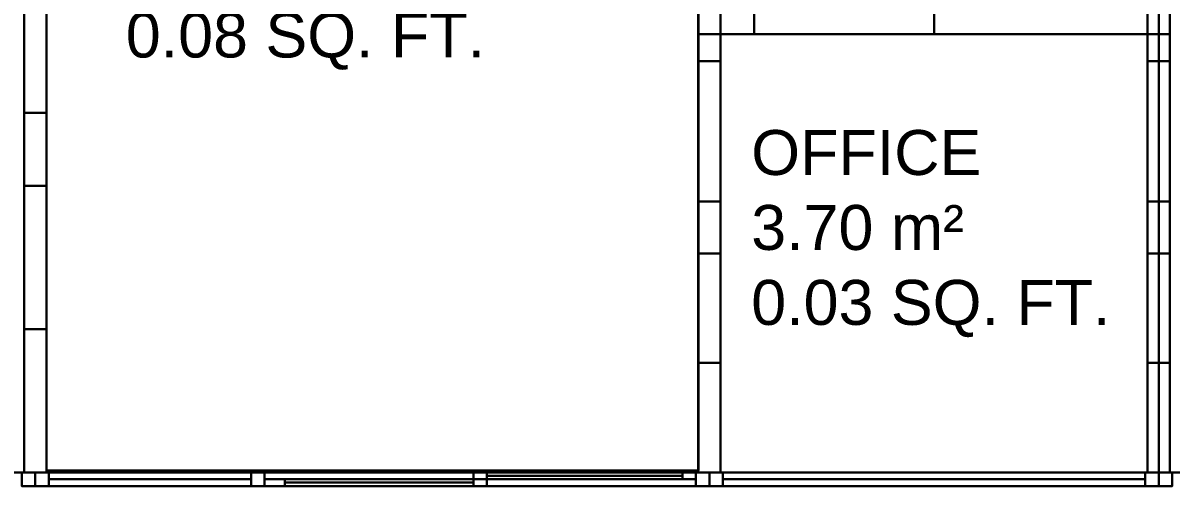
# Model space of a CAD drawing. Header units: metres. Extents: x 0 to 34.6, y -10.7 to 20.6.
# Drawn here: x 19.94 to 25.06, y 2.44 to 4.5 of the extents above; entities that cross this region are included whole.
import ezdxf

# ---------------------------------------------------------------- set-up
doc = ezdxf.new("R2010")
doc.units = ezdxf.units.M
doc.header["$MEASUREMENT"] = 0
doc.layers.get('0').update_dxf_attribs({"linetype": 'CONTINUOUS'})
doc.layers.add('PYDXF', color=90, linetype='CONTINUOUS')
doc.styles.get("Standard").update_dxf_attribs({"font": 'ARIAL.TTF'})

msp = doc.modelspace()

# ---------------------------------------------------------------- linework, layer by layer
for points in [[(19.95, 5.05, 0.1), (19.95, 3.775, 0.1), (19.95, 3.775, 0.1), (19.95, 5.05, 0.1)], [(19.95, 5.05, 0.1), (19.95, 3.775, 0.1), (19.95, 3.775, 0.1), (19.95, 5.05, 0.1)], [(19.95, 5.05, 0.1), (19.95, 3.775, 0.1), (20.05, 3.775, 0.1), (20.05, 5.05, 0.1)], [(20.05, 3.775, 0.1), (20.05, 5.05, 0.1), (20.05, 5.05, 0.1), (20.05, 3.775, 0.1)], [(20.05, 3.775, 0.1), (20.05, 5.05, 0.1), (20.05, 5.05, 0.1), (20.05, 3.775, 0.1)], [(19.95, 4.1, 0.1), (19.95, 4.9, 0.1), (20.05, 4.9, 0.1), (20.05, 4.1, 0.1)], [(22.95, 4.45, 0.1), (22.95, 4.55, 0.1), (23.05, 4.55, 0.1), (23.05, 4.45, 0.1)], [(22.95, 4.55, 0.1), (22.95, 4.45, 0.1), (22.95, 4.45, 0.1), (22.95, 4.55, 0.1)], [(22.95, 4.55, 0.1), (22.95, 4.45, 0.1), (22.95, 4.45, 0.1), (22.95, 4.55, 0.1)], [(22.95, 4.45, 0.1), (23.05, 4.45, 0.1), (23.05, 4.55, 0.1), (22.95, 4.55, 0.1)], [(22.95, 4.55, 0.1), (22.95, 4.45, 0.1), (22.95, 4.45, 0.1), (22.95, 4.55, 0.1)], [(22.95, 4.55, 0.1), (22.95, 4.45, 0.1), (22.95, 4.45, 0.1), (22.95, 4.55, 0.1)], [(23.05, 4.45, 0.1), (23.05, 4.55, 0.1), (23.2, 4.55, 0.1), (23.2, 4.45, 0.1)], [(23.05, 4.55, 0.1), (23.05, 4.45, 0.1), (23.2, 4.45, 0.1), (23.2, 4.55, 0.1)], [(23.2, 4.45, 0.1), (23.2, 4.55, 0.1), (24, 4.55, 0.1), (24, 4.45, 0.1)], [(23.2, 4.45, 0.1), (24, 4.45, 0.1), (24, 4.55, 0.1), (23.2, 4.55, 0.1)], [(24, 4.45, 0.1), (24, 4.55, 0.1), (24.95, 4.55, 0.1), (24.95, 4.45, 0.1)], [(24, 4.45, 0.1), (24.95, 4.45, 0.1), (24.95, 4.55, 0.1), (24, 4.55, 0.1)], [(25, 4.55, 0.1), (24.95, 4.55, 0.1), (24.95, 4.45, 0.1), (25, 4.45, 0.1)], [(24.95, 4.45, 0.1), (24.95, 4.55, 0.1), (25, 4.55, 0.1), (25, 4.45, 0.1)], [(25, 4.45, 0.1), (25, 4.55, 0.1), (25.05, 4.55, 0.1), (25.05, 4.45, 0.1)], [(25.05, 4.55, 0.1), (25, 4.55, 0.1), (25, 4.45, 0.1), (25.05, 4.45, 0.1)], [(25.05, 4.45, 0.1), (25.05, 4.55, 0.1), (25.05, 4.55, 0.1), (25.05, 4.45, 0.1)], [(25.05, 4.45, 0.1), (25.05, 4.55, 0.1), (25.05, 4.55, 0.1), (25.05, 4.45, 0.1)], [(25.05, 4.45, 0.1), (25.05, 4.55, 0.1), (25.05, 4.55, 0.1), (25.05, 4.45, 0.1)], [(25.05, 4.45, 0.1), (25.05, 4.55, 0.1), (25.05, 4.55, 0.1), (25.05, 4.45, 0.1)], [(22.95, 4.33, 0.1), (22.95, 4.45, 0.1), (23.05, 4.45, 0.1), (23.05, 4.33, 0.1)], [(22.95, 4.45, 0.1), (22.95, 3.475, 0.1), (22.95, 3.475, 0.1), (22.95, 4.45, 0.1)], [(22.95, 4.45, 0.1), (22.95, 3.475, 0.1), (22.95, 3.475, 0.1), (22.95, 4.45, 0.1)], [(22.95, 4.45, 0.1), (22.95, 3.475, 0.1), (23.05, 3.475, 0.1), (23.05, 4.45, 0.1)], [(22.95, 4.45, 0.1), (22.95, 3.475, 0.1), (22.95, 3.475, 0.1), (22.95, 4.45, 0.1)], [(22.95, 4.45, 0.1), (22.95, 3.475, 0.1), (22.95, 3.475, 0.1), (22.95, 4.45, 0.1)], [(23.05, 3.475, 0.1), (23.05, 4.45, 0.1), (23.05, 4.45, 0.1), (23.05, 3.475, 0.1)], [(23.05, 3.475, 0.1), (23.05, 4.45, 0.1), (23.05, 4.45, 0.1), (23.05, 3.475, 0.1)], [(23.05, 4.45, 0.1), (23.2, 4.45, 0.1), (23.2, 4.45, 0.1), (23.05, 4.45, 0.1)], [(23.05, 4.45, 0.1), (23.2, 4.45, 0.1), (23.2, 4.45, 0.1), (23.05, 4.45, 0.1)], [(23.05, 4.45, 0.1), (23.2, 4.45, 0.1), (23.2, 4.45, 0.1), (23.05, 4.45, 0.1)], [(23.05, 3.475, 0.1), (23.05, 4.45, 0.1), (23.05, 4.45, 0.1), (23.05, 3.475, 0.1)], [(23.05, 4.45, 0.1), (23.2, 4.45, 0.1), (23.2, 4.45, 0.1), (23.05, 4.45, 0.1)], [(23.05, 3.475, 0.1), (23.05, 4.45, 0.1), (23.05, 4.45, 0.1), (23.05, 3.475, 0.1)], [(23.2, 4.45, 0.1), (24, 4.45, 0.1), (24, 4.45, 0.1), (23.2, 4.45, 0.1)], [(23.2, 4.45, 0.1), (24, 4.45, 0.1), (24, 4.45, 0.1), (23.2, 4.45, 0.1)], [(23.2, 4.45, 0.1), (24, 4.45, 0.1), (24, 4.45, 0.1), (23.2, 4.45, 0.1)], [(23.2, 4.45, 0.1), (24, 4.45, 0.1), (24, 4.45, 0.1), (23.2, 4.45, 0.1)], [(24, 4.45, 0.1), (24.95, 4.45, 0.1), (24.95, 4.45, 0.1), (24, 4.45, 0.1)], [(24, 4.45, 0.1), (24.95, 4.45, 0.1), (24.95, 4.45, 0.1), (24, 4.45, 0.1)], [(24, 4.45, 0.1), (24.95, 4.45, 0.1), (24.95, 4.45, 0.1), (24, 4.45, 0.1)], [(24, 4.45, 0.1), (24.95, 4.45, 0.1), (24.95, 4.45, 0.1), (24, 4.45, 0.1)], [(24.95, 4.45, 0.1), (24.95, 3.475, 0.1), (24.95, 3.475, 0.1), (24.95, 4.45, 0.1)], [(24.95, 4.45, 0.1), (24.95, 3.475, 0.1), (24.95, 3.475, 0.1), (24.95, 4.45, 0.1)], [(24.95, 4.45, 0.1), (24.95, 3.475, 0.1), (24.95, 3.475, 0.1), (24.95, 4.45, 0.1)], [(24.95, 4.45, 0.1), (24.95, 3.475, 0.1), (24.95, 3.475, 0.1), (24.95, 4.45, 0.1)], [(24.95, 4.45, 0.1), (24.95, 3.475, 0.1), (25, 3.475, 0.1), (25, 4.45, 0.1)], [(24.95, 4.33, 0.1), (24.95, 4.45, 0.1), (25, 4.45, 0.1), (25, 4.33, 0.1)], [(25, 4.33, 0.1), (25, 4.45, 0.1), (25.05, 4.45, 0.1), (25.05, 4.33, 0.1)], [(25, 4.45, 0.1), (25, 3.475, 0.1), (25.05, 3.475, 0.1), (25.05, 4.45, 0.1)], [(25.05, 4.33, 0.1), (25.05, 4.45, 0.1), (25.05, 4.45, 0.1)], [(25.05, 4.33, 0.1), (25.05, 4.45, 0.1), (25.05, 4.45, 0.1), (25.05, 4.33, 0.1)], [(25.05, 3.7055, 0.1), (25.05, 4.33, 0.1), (25.05, 4.45, 0.1), (25.05, 3.475, 0.1)], [(25.05, 4.33, 0.1), (25.05, 4.45, 0.1), (25.05, 4.45, 0.1), (25.05, 4.33, 0.1)], [(25.05, 4.33, 0.1), (25.05, 4.45, 0.1), (25.05, 4.45, 0.1), (25.05, 4.33, 0.1)], [(22.95, 3.7055, 0.1), (22.95, 4.33, 0.1), (23.05, 4.33, 0.1), (23.05, 3.7055, 0.1)], [(24.95, 3.7055, 0.1), (24.95, 4.33, 0.1), (25, 4.33, 0.1), (25, 3.7055, 0.1)], [(25, 3.7055, 0.1), (25, 4.33, 0.1), (25.05, 4.33, 0.1), (25.05, 3.7055, 0.1)], [(25.05, 3.7055, 0.1), (25.05, 4.33, 0.1), (25.05, 4.33, 0.1), (25.05, 3.7055, 0.1)], [(25.05, 3.7055, 0.1), (25.05, 4.33, 0.1), (25.05, 4.33, 0.1), (25.05, 3.7055, 0.1)], [(25.05, 3.7055, 0.1), (25.05, 4.33, 0.1), (25.05, 4.33, 0.1), (25.05, 3.7055, 0.1)], [(19.95, 3.775, 0.1), (19.95, 4.1, 0.1), (20.05, 4.1, 0.1), (20.05, 3.775, 0.1)], [(19.95, 3.1377, 0.1), (19.95, 3.775, 0.1), (20.05, 3.775, 0.1), (20.05, 3.1377, 0.1)], [(20.05, 3.1377, 0.1), (20.05, 3.775, 0.1), (19.95, 3.775, 0.1), (19.95, 3.1377, 0.1)], [(19.95, 3.775, 0.1), (19.95, 3.1377, 0.1), (19.95, 3.1377, 0.1), (19.95, 3.775, 0.1)], [(19.95, 3.775, 0.1), (19.95, 3.1377, 0.1), (19.95, 3.1377, 0.1), (19.95, 3.775, 0.1)], [(20.05, 3.1377, 0.1), (20.05, 3.775, 0.1), (20.05, 3.775, 0.1), (20.05, 3.1377, 0.1)], [(20.05, 3.1377, 0.1), (20.05, 3.775, 0.1), (20.05, 3.775, 0.1), (20.05, 3.1377, 0.1)], [(22.95, 3.475, 0.1), (22.95, 3.7055, 0.1), (23.05, 3.7055, 0.1), (23.05, 3.475, 0.1)], [(24.95, 3.475, 0.1), (24.95, 3.7055, 0.1), (25, 3.7055, 0.1), (25, 3.475, 0.1)], [(25, 3.475, 0.1), (25, 3.7055, 0.1), (25.05, 3.7055, 0.1), (25.05, 3.475, 0.1)], [(25.05, 3.475, 0.1), (25.05, 3.7055, 0.1), (25.05, 3.475, 0.1)], [(25.05, 3.475, 0.1), (25.05, 3.7055, 0.1), (25.05, 3.7055, 0.1), (25.05, 3.475, 0.1)], [(25.05, 3.475, 0.1), (25.05, 3.7055, 0.1), (25.05, 3.7055, 0.1), (25.05, 3.475, 0.1)], [(25.05, 3.475, 0.1), (25.05, 3.7055, 0.1), (25.05, 3.7055, 0.1), (25.05, 3.475, 0.1)], [(22.95, 2.9877, 0.1), (22.95, 3.475, 0.1), (23.05, 3.475, 0.1), (23.05, 2.9877, 0.1)], [(23.05, 2.9877, 0.1), (23.05, 3.475, 0.1), (22.95, 3.475, 0.1), (22.95, 2.9877, 0.1)], [(22.95, 3.475, 0.1), (22.95, 2.9877, 0.1), (22.95, 2.9877, 0.1), (22.95, 3.475, 0.1)], [(22.95, 3.475, 0.1), (22.95, 2.9877, 0.1), (22.95, 2.9877, 0.1), (22.95, 3.475, 0.1)], [(22.95, 3.475, 0.1), (22.95, 2.9877, 0.1), (22.95, 2.9877, 0.1), (22.95, 3.475, 0.1)], [(22.95, 3.475, 0.1), (22.95, 2.9877, 0.1), (22.95, 2.9877, 0.1), (22.95, 3.475, 0.1)], [(23.05, 2.9877, 0.1), (23.05, 3.475, 0.1), (23.05, 3.475, 0.1), (23.05, 2.9877, 0.1)], [(23.05, 2.9877, 0.1), (23.05, 3.475, 0.1), (23.05, 3.475, 0.1), (23.05, 2.9877, 0.1)], [(23.05, 2.9877, 0.1), (23.05, 3.475, 0.1), (23.05, 3.475, 0.1), (23.05, 2.9877, 0.1)], [(23.05, 2.9877, 0.1), (23.05, 3.475, 0.1), (23.05, 3.475, 0.1), (23.05, 2.9877, 0.1)], [(24.95, 3.475, 0.1), (25, 3.475, 0.1), (25, 3.475, 0.1), (24.95, 3.475, 0.1)], [(24.95, 3.475, 0.1), (25, 3.475, 0.1), (25, 3.475, 0.1), (24.95, 3.475, 0.1)], [(24.95, 3.475, 0.1), (25, 3.475, 0.1), (25, 3.475, 0.1), (24.95, 3.475, 0.1)], [(24.95, 2.9877, 0.1), (24.95, 3.475, 0.1), (25, 3.475, 0.1), (25, 2.9877, 0.1)], [(24.95, 2.9877, 0.1), (25, 2.9877, 0.1), (25, 3.475, 0.1), (24.95, 3.475, 0.1)], [(24.95, 3.475, 0.1), (25, 3.475, 0.1), (25, 3.475, 0.1), (24.95, 3.475, 0.1)], [(25, 3.475, 0.1), (25.05, 3.475, 0.1), (25.05, 3.475, 0.1), (25, 3.475, 0.1)], [(25, 2.9877, 0.1), (25.05, 2.9877, 0.1), (25.05, 3.475, 0.1), (25, 3.475, 0.1)], [(25, 2.9877, 0.1), (25, 3.475, 0.1), (25.05, 3.475, 0.1), (25.05, 2.9877, 0.1)], [(25, 3.475, 0.1), (25.05, 3.475, 0.1), (25.05, 3.475, 0.1), (25, 3.475, 0.1)], [(25, 3.475, 0.1), (25.05, 3.475, 0.1), (25.05, 3.475, 0.1), (25, 3.475, 0.1)], [(25, 3.475, 0.1), (25.05, 3.475, 0.1), (25.05, 3.475, 0.1), (25, 3.475, 0.1)], [(19.95, 3.1377, 0.1), (19.95, 2.5, 0.1), (19.95, 2.5, 0.1), (19.95, 3.1377, 0.1)], [(19.95, 3.1377, 0.1), (19.95, 2.5, 0.1), (19.95, 2.5, 0.1), (19.95, 3.1377, 0.1)], [(20.05, 2.5, 0.1), (20.05, 3.1377, 0.1), (19.95, 3.1377, 0.1), (19.95, 2.5, 0.1)], [(19.95, 2.5, 0.1), (19.95, 3.1377, 0.1), (20.05, 3.1377, 0.1), (20.05, 2.5, 0.1)], [(20.05, 2.5, 0.1), (20.05, 3.1377, 0.1), (20.05, 3.1377, 0.1), (20.05, 2.5, 0.1)], [(20.05, 2.5, 0.1), (20.05, 3.1377, 0.1), (20.05, 3.1377, 0.1), (20.05, 2.5, 0.1)], [(22.95, 2.9877, 0.1), (22.95, 2.5, 0.1), (22.95, 2.5, 0.1), (22.95, 2.9877, 0.1)], [(22.95, 2.9877, 0.1), (22.95, 2.5, 0.1), (22.95, 2.5, 0.1), (22.95, 2.9877, 0.1)], [(23.05, 2.5, 0.1), (23.05, 2.9877, 0.1), (22.95, 2.9877, 0.1), (22.95, 2.5, 0.1)], [(22.95, 2.5, 0.1), (22.95, 2.9877, 0.1), (23.05, 2.9877, 0.1), (23.05, 2.5, 0.1)], [(22.95, 2.9877, 0.1), (22.95, 2.5, 0.1), (22.95, 2.5, 0.1), (22.95, 2.9877, 0.1)], [(22.95, 2.9877, 0.1), (22.95, 2.5, 0.1), (22.95, 2.5, 0.1), (22.95, 2.9877, 0.1)], [(23.05, 2.5, 0.1), (23.05, 2.9877, 0.1), (23.05, 2.9877, 0.1), (23.05, 2.5, 0.1)], [(23.05, 2.5, 0.1), (23.05, 2.9877, 0.1), (23.05, 2.9877, 0.1), (23.05, 2.5, 0.1)], [(23.05, 2.5, 0.1), (23.05, 2.9877, 0.1), (23.05, 2.9877, 0.1), (23.05, 2.5, 0.1)], [(23.05, 2.5, 0.1), (23.05, 2.9877, 0.1), (23.05, 2.9877, 0.1), (23.05, 2.5, 0.1)], [(24.95, 2.5, 0.1), (25, 2.5, 0.1), (25, 2.9877, 0.1), (24.95, 2.9877, 0.1)], [(24.95, 2.5, 0.1), (24.95, 2.9877, 0.1), (25, 2.9877, 0.1), (25, 2.5, 0.1)], [(25, 2.5, 0.1), (25, 2.9877, 0.1), (25.05, 2.9877, 0.1), (25.05, 2.5, 0.1)], [(25, 2.5, 0.1), (25.05, 2.5, 0.1), (25.05, 2.9877, 0.1), (25, 2.9877, 0.1)], [(18, 2.5, 0.1), (19.95, 2.5, 0.1), (19.95, 2.5, 0.1), (18, 2.5, 0.1)], [(20, 2.5, 0.1), (20, 2.44, 0.1), (19.94, 2.44, 0.1), (19.94, 2.5, 0.1)], [(20, 2.5, 0.1), (19.94, 2.5, 0.1), (19.94, 2.5, 0.1), (20, 2.5, 0.1)], [(20, 2.5, 0.1), (19.94, 2.5, 0.1), (19.94, 2.44, 0.1), (20, 2.44, 0.1)], [(20, 2.5, 0.1), (20, 2.5, 0.1), (19.94, 2.5, 0.1)], [(20, 2.5, 0.1), (20, 2.5, 0.1), (19.94, 2.5, 0.1)], [(19.95, 2.5, 0.1), (20.05, 2.5, 0.1), (20.05, 2.5, 0.1), (19.95, 2.5, 0.1)], [(19.95, 2.5, 0.1), (20.05, 2.5, 0.1), (20.05, 2.5, 0.1), (19.95, 2.5, 0.1)], [(19.95, 2.5, 0.1), (20.05, 2.5, 0.1), (20.05, 2.5, 0.1), (19.95, 2.5, 0.1)], [(20.06, 2.5, 0.1), (20.06, 2.44, 0.1), (20, 2.44, 0.1), (20, 2.5, 0.1)], [(20.06, 2.5, 0.1), (20, 2.5, 0.1), (20, 2.5, 0.1), (20.06, 2.5, 0.1)], [(20.06, 2.5, 0.1), (20, 2.5, 0.1), (20, 2.5, 0.1), (20.06, 2.5, 0.1)], [(20, 2.5, 0.1), (20, 2.44, 0.1), (20, 2.44, 0.1), (20, 2.5, 0.1)], [(20.06, 2.5, 0.1), (20, 2.5, 0.1), (20, 2.44, 0.1), (20.06, 2.44, 0.1)], [(20.06, 2.5, 0.1), (20.06, 2.5, 0.1), (20, 2.5, 0.1)], [(20, 2.5, 0.1), (20, 2.5, 0.1), (20, 2.44, 0.1)], [(20, 2.5, 0.1), (20, 2.44, 0.1), (20, 2.44, 0.1), (20, 2.5, 0.1)], [(20, 2.44, 0.1), (20, 2.5, 0.1), (20, 2.5, 0.1), (20, 2.44, 0.1)], [(20, 2.44, 0.1), (20, 2.44, 0.1), (20, 2.5, 0.1)], [(20, 2.44, 0.1), (20, 2.44, 0.1), (20, 2.5, 0.1)], [(20.05, 2.5, 0.1), (20.2, 2.5, 0.1), (20.2, 2.5, 0.1), (20.05, 2.5, 0.1)], [(20.96, 2.5, 0.1), (20.96, 2.44, 0.1), (20.06, 2.44, 0.1), (20.06, 2.5, 0.1)], [(20.96, 2.5, 0.1), (20.06, 2.5, 0.1), (20.06, 2.44, 0.1), (20.96, 2.44, 0.1)], [(20.96, 2.5, 0.1), (20.06, 2.5, 0.1), (20.06, 2.5, 0.1), (20.96, 2.5, 0.1)], [(20.96, 2.5, 0.1), (20.06, 2.5, 0.1), (20.06, 2.44, 0.1), (20.96, 2.44, 0.1)], [(20.06, 2.44, 0.1), (20.06, 2.5, 0.1), (20.96, 2.5, 0.1), (20.96, 2.44, 0.1)], [(20.96, 2.5, 0.1), (20.96, 2.5, 0.1), (20.06, 2.5, 0.1)], [(20.06, 2.44, 0.1), (20.06, 2.5, 0.1), (20.06, 2.5, 0.1), (20.06, 2.44, 0.1)], [(20.96, 2.47, 0.1), (20.96, 2.47, 0.1), (20.06, 2.47, 0.1)], [(20.2, 2.5, 0.1), (21, 2.5, 0.1), (21, 2.5, 0.1), (20.2, 2.5, 0.1)], [(21.02, 2.5, 0.1), (21.02, 2.44, 0.1), (20.96, 2.44, 0.1), (20.96, 2.5, 0.1)], [(21.02, 2.5, 0.1), (20.96, 2.5, 0.1), (20.96, 2.44, 0.1), (21.02, 2.44, 0.1)], [(21.02, 2.5, 0.1), (20.96, 2.5, 0.1), (20.96, 2.5, 0.1), (21.02, 2.5, 0.1)], [(21.02, 2.5, 0.1), (20.96, 2.5, 0.1), (20.96, 2.44, 0.1), (21.02, 2.44, 0.1)], [(20.96, 2.5, 0.1), (21.02, 2.5, 0.1), (21.02, 2.5, 0.1), (20.96, 2.5, 0.1)], [(21.02, 2.5, 0.1), (21.02, 2.5, 0.1), (20.96, 2.5, 0.1)], [(20.96, 2.44, 0.1), (20.96, 2.5, 0.1), (20.96, 2.5, 0.1), (20.96, 2.44, 0.1)], [(21, 2.5, 0.1), (22.95, 2.5, 0.1), (22.95, 2.5, 0.1), (21, 2.5, 0.1)], [(21.02, 2.44, 0.1), (21.02, 2.5, 0.1), (21.02, 2.5, 0.1), (21.02, 2.44, 0.1)], [(22.94, 2.44, 0.1), (22.94, 2.5, 0.1), (21.02, 2.5, 0.1), (21.02, 2.44, 0.1)], [(21.02, 2.44, 0.1), (21.02, 2.44, 0.1), (21.02, 2.5, 0.1)], [(22.94, 2.44, 0.1), (21.02, 2.44, 0.1), (21.02, 2.5, 0.1), (22.94, 2.5, 0.1)], [(22.94, 2.5, 0.1), (22.94, 2.5, 0.1), (21.02, 2.5, 0.1)], [(21.02, 2.47, 0.1), (21.11, 2.47, 0.1), (21.11, 2.47, 0.1), (21.02, 2.47, 0.1)], [(21.02, 2.47, 0.1), (21.11, 2.47, 0.1), (21.11, 2.47, 0.1), (21.02, 2.47, 0.1)], [(21.02, 2.47, 0.1), (21.11, 2.47, 0.1), (21.11, 2.47, 0.1), (21.02, 2.47, 0.1)], [(21.02, 2.47, 0.1), (21.02, 2.47, 0.1), (21.02, 2.44, 0.1)], [(21.02, 2.47, 0.1), (21.02, 2.47, 0.1), (21.02, 2.44, 0.1)], [(21.02, 2.47, 0.1), (21.02, 2.47, 0.1), (21.02, 2.44, 0.1)], [(21.02, 2.47, 0.1), (21.11, 2.47, 0.1), (21.11, 2.44, 0.1), (21.02, 2.44, 0.1)], [(21.11, 2.47, 0.1), (21.02, 2.47, 0.1), (21.02, 2.44, 0.1), (21.11, 2.44, 0.1)], [(21.11, 2.47, 0.1), (21.95, 2.47, 0.1), (21.95, 2.47, 0.1), (21.11, 2.47, 0.1)], [(21.11, 2.47, 0.1), (21.95, 2.47, 0.1), (21.95, 2.47, 0.1), (21.11, 2.47, 0.1)], [(21.11, 2.47, 0.1), (21.11, 2.47, 0.1), (21.11, 2.44, 0.1)], [(21.95, 2.47, 0.1), (21.11, 2.47, 0.1), (21.11, 2.44, 0.1), (21.95, 2.44, 0.1)], [(21.11, 2.47, 0.1), (21.95, 2.47, 0.1), (21.95, 2.44, 0.1), (21.11, 2.44, 0.1)], [(21.11, 2.47, 0.1), (21.95, 2.47, 0.1), (21.95, 2.44, 0.1), (21.11, 2.44, 0.1)], [(21.95, 2.47, 0.1), (21.11, 2.47, 0.1), (21.11, 2.44, 0.1), (21.95, 2.44, 0.1)], [(21.11, 2.455, 0.1), (21.11, 2.455, 0.1), (21.95, 2.455, 0.1)], [(21.95, 2.5, 0.1), (22.01, 2.5, 0.1), (22.01, 2.5, 0.1), (21.95, 2.5, 0.1)], [(21.95, 2.5, 0.1), (22.01, 2.5, 0.1), (22.01, 2.5, 0.1), (21.95, 2.5, 0.1)], [(21.95, 2.5, 0.1), (22.01, 2.5, 0.1), (22.01, 2.5, 0.1), (21.95, 2.5, 0.1)], [(21.95, 2.5, 0.1), (21.95, 2.5, 0.1), (21.95, 2.47, 0.1)], [(21.95, 2.5, 0.1), (21.95, 2.5, 0.1), (21.95, 2.47, 0.1)], [(21.95, 2.5, 0.1), (21.95, 2.5, 0.1), (21.95, 2.47, 0.1)], [(21.95, 2.5, 0.1), (22.01, 2.5, 0.1), (22.01, 2.47, 0.1), (21.95, 2.47, 0.1)], [(22.01, 2.5, 0.1), (21.95, 2.5, 0.1), (21.95, 2.47, 0.1), (22.01, 2.47, 0.1)], [(21.95, 2.47, 0.1), (21.95, 2.47, 0.1), (22.01, 2.47, 0.1)], [(21.95, 2.47, 0.1), (21.95, 2.47, 0.1), (22.01, 2.47, 0.1)], [(21.95, 2.47, 0.1), (21.95, 2.47, 0.1), (22.01, 2.47, 0.1)], [(21.95, 2.47, 0.1), (22.01, 2.47, 0.1), (22.01, 2.47, 0.1), (21.95, 2.47, 0.1)], [(21.95, 2.47, 0.1), (22.01, 2.47, 0.1), (22.01, 2.47, 0.1), (21.95, 2.47, 0.1)], [(21.95, 2.47, 0.1), (22.01, 2.47, 0.1), (22.01, 2.47, 0.1), (21.95, 2.47, 0.1)], [(21.95, 2.47, 0.1), (22.01, 2.47, 0.1), (22.01, 2.44, 0.1), (21.95, 2.44, 0.1)], [(21.95, 2.47, 0.1), (21.95, 2.47, 0.1), (21.95, 2.44, 0.1)], [(22.01, 2.47, 0.1), (21.95, 2.47, 0.1), (21.95, 2.44, 0.1), (22.01, 2.44, 0.1)], [(22.01, 2.5, 0.1), (22.88, 2.5, 0.1), (22.88, 2.5, 0.1), (22.01, 2.5, 0.1)], [(22.01, 2.5, 0.1), (22.88, 2.5, 0.1), (22.88, 2.5, 0.1), (22.01, 2.5, 0.1)], [(22.01, 2.5, 0.1), (22.01, 2.5, 0.1), (22.01, 2.47, 0.1)], [(22.88, 2.5, 0.1), (22.01, 2.5, 0.1), (22.01, 2.47, 0.1), (22.88, 2.47, 0.1)], [(22.01, 2.5, 0.1), (22.88, 2.5, 0.1), (22.88, 2.47, 0.1), (22.01, 2.47, 0.1)], [(22.01, 2.5, 0.1), (22.88, 2.5, 0.1), (22.88, 2.47, 0.1), (22.01, 2.47, 0.1)], [(22.88, 2.5, 0.1), (22.01, 2.5, 0.1), (22.01, 2.47, 0.1), (22.88, 2.47, 0.1)], [(22.01, 2.485, 0.1), (22.01, 2.485, 0.1), (22.88, 2.485, 0.1)], [(22.01, 2.47, 0.1), (22.01, 2.47, 0.1), (22.88, 2.47, 0.1)], [(22.01, 2.47, 0.1), (22.01, 2.47, 0.1), (22.88, 2.47, 0.1)], [(22.01, 2.47, 0.1), (22.01, 2.47, 0.1), (22.01, 2.44, 0.1)], [(22.01, 2.47, 0.1), (22.01, 2.47, 0.1), (22.01, 2.44, 0.1)], [(22.01, 2.47, 0.1), (22.01, 2.47, 0.1), (22.01, 2.44, 0.1)], [(22.88, 2.5, 0.1), (22.94, 2.5, 0.1), (22.94, 2.5, 0.1), (22.88, 2.5, 0.1)], [(22.88, 2.5, 0.1), (22.94, 2.5, 0.1), (22.94, 2.5, 0.1), (22.88, 2.5, 0.1)], [(22.88, 2.5, 0.1), (22.94, 2.5, 0.1), (22.94, 2.5, 0.1), (22.88, 2.5, 0.1)], [(22.88, 2.5, 0.1), (22.94, 2.5, 0.1), (22.94, 2.47, 0.1), (22.88, 2.47, 0.1)], [(22.88, 2.5, 0.1), (22.88, 2.5, 0.1), (22.88, 2.47, 0.1)], [(22.94, 2.5, 0.1), (22.88, 2.5, 0.1), (22.88, 2.47, 0.1), (22.94, 2.47, 0.1)], [(22.88, 2.47, 0.1), (22.88, 2.47, 0.1), (22.94, 2.47, 0.1)], [(22.88, 2.47, 0.1), (22.88, 2.47, 0.1), (22.94, 2.47, 0.1)], [(22.88, 2.47, 0.1), (22.88, 2.47, 0.1), (22.94, 2.47, 0.1)], [(23, 2.5, 0.1), (23, 2.44, 0.1), (22.94, 2.44, 0.1), (22.94, 2.5, 0.1)], [(22.94, 2.5, 0.1), (22.94, 2.44, 0.1), (22.94, 2.44, 0.1), (22.94, 2.5, 0.1)], [(23, 2.5, 0.1), (22.94, 2.5, 0.1), (22.94, 2.5, 0.1), (23, 2.5, 0.1)], [(23, 2.5, 0.1), (22.94, 2.5, 0.1), (22.94, 2.44, 0.1), (23, 2.44, 0.1)], [(23, 2.5, 0.1), (23, 2.5, 0.1), (22.94, 2.5, 0.1)], [(22.94, 2.5, 0.1), (22.94, 2.5, 0.1), (22.94, 2.44, 0.1)], [(23, 2.5, 0.1), (23, 2.5, 0.1), (22.94, 2.5, 0.1)], [(22.94, 2.5, 0.1), (22.94, 2.5, 0.1), (22.94, 2.47, 0.1)], [(22.94, 2.5, 0.1), (22.94, 2.5, 0.1), (22.94, 2.47, 0.1)], [(22.94, 2.5, 0.1), (22.94, 2.5, 0.1), (22.94, 2.47, 0.1)], [(22.95, 2.5, 0.1), (23.05, 2.5, 0.1), (23.05, 2.5, 0.1), (22.95, 2.5, 0.1)], [(22.95, 2.5, 0.1), (23.05, 2.5, 0.1), (23.05, 2.5, 0.1), (22.95, 2.5, 0.1)], [(22.95, 2.5, 0.1), (23.05, 2.5, 0.1), (23.05, 2.5, 0.1), (22.95, 2.5, 0.1)], [(22.95, 2.5, 0.1), (23.05, 2.5, 0.1), (23.05, 2.5, 0.1), (22.95, 2.5, 0.1)], [(22.95, 2.5, 0.1), (23.05, 2.5, 0.1), (23.05, 2.5, 0.1), (22.95, 2.5, 0.1)], [(23, 2.44, 0.1), (23, 2.5, 0.1), (23.06, 2.5, 0.1), (23.06, 2.44, 0.1)], [(23.06, 2.5, 0.1), (23, 2.5, 0.1), (23, 2.5, 0.1), (23.06, 2.5, 0.1)], [(23, 2.5, 0.1), (23, 2.44, 0.1), (23, 2.44, 0.1), (23, 2.5, 0.1)], [(23, 2.5, 0.1), (23, 2.44, 0.1), (23, 2.44, 0.1), (23, 2.5, 0.1)], [(23.06, 2.5, 0.1), (23, 2.5, 0.1), (23, 2.5, 0.1), (23.06, 2.5, 0.1)], [(23, 2.44, 0.1), (23.06, 2.44, 0.1), (23.06, 2.5, 0.1), (23, 2.5, 0.1)], [(23, 2.5, 0.1), (23, 2.44, 0.1), (23, 2.44, 0.1), (23, 2.5, 0.1)], [(23.06, 2.5, 0.1), (23, 2.5, 0.1), (23, 2.5, 0.1), (23.06, 2.5, 0.1)], [(23, 2.44, 0.1), (23, 2.5, 0.1), (23, 2.5, 0.1), (23, 2.44, 0.1)], [(23, 2.44, 0.1), (23, 2.44, 0.1), (23, 2.5, 0.1)], [(23, 2.44, 0.1), (23, 2.44, 0.1), (23, 2.5, 0.1)], [(23.05, 2.5, 0.1), (23.2, 2.5, 0.1), (23.2, 2.5, 0.1), (23.05, 2.5, 0.1)], [(23.06, 2.44, 0.1), (23.06, 2.5, 0.1), (24.94, 2.5, 0.1), (24.94, 2.44, 0.1)], [(23.06, 2.44, 0.1), (24.94, 2.44, 0.1), (24.94, 2.5, 0.1), (23.06, 2.5, 0.1)], [(24.94, 2.5, 0.1), (23.06, 2.5, 0.1), (23.06, 2.5, 0.1), (24.94, 2.5, 0.1)], [(23.06, 2.44, 0.1), (23.06, 2.5, 0.1), (23.06, 2.5, 0.1), (23.06, 2.44, 0.1)], [(24.94, 2.5, 0.1), (23.06, 2.5, 0.1), (23.06, 2.44, 0.1), (24.94, 2.44, 0.1)], [(24.94, 2.44, 0.1), (23.06, 2.44, 0.1), (23.06, 2.5, 0.1), (24.94, 2.5, 0.1)], [(24.94, 2.5, 0.1), (23.06, 2.5, 0.1), (23.06, 2.5, 0.1), (24.94, 2.5, 0.1)], [(23.06, 2.47, 0.1), (24.94, 2.47, 0.1), (24.94, 2.47, 0.1), (23.06, 2.47, 0.1)], [(23.2, 2.5, 0.1), (24, 2.5, 0.1), (24, 2.5, 0.1), (23.2, 2.5, 0.1)], [(24, 2.5, 0.1), (24.95, 2.5, 0.1), (24.95, 2.5, 0.1), (24, 2.5, 0.1)], [(24.94, 2.44, 0.1), (24.94, 2.5, 0.1), (25, 2.5, 0.1), (25, 2.44, 0.1)], [(25, 2.5, 0.1), (24.94, 2.5, 0.1), (24.94, 2.5, 0.1), (25, 2.5, 0.1)], [(25, 2.5, 0.1), (24.94, 2.5, 0.1), (24.94, 2.5, 0.1), (25, 2.5, 0.1)], [(24.94, 2.5, 0.1), (24.94, 2.44, 0.1), (24.94, 2.44, 0.1), (24.94, 2.5, 0.1)], [(25, 2.5, 0.1), (24.94, 2.5, 0.1), (24.94, 2.5, 0.1), (25, 2.5, 0.1)], [(24.94, 2.44, 0.1), (25, 2.44, 0.1), (25, 2.5, 0.1), (24.94, 2.5, 0.1)], [(24.95, 2.5, 0.1), (25, 2.5, 0.1), (25, 2.5, 0.1), (24.95, 2.5, 0.1)], [(25, 2.44, 0.1), (25, 2.5, 0.1), (25.06, 2.5, 0.1), (25.06, 2.44, 0.1)], [(25.06, 2.5, 0.1), (25, 2.5, 0.1), (25, 2.5, 0.1), (25.06, 2.5, 0.1)], [(25, 2.5, 0.1), (25, 2.44, 0.1), (25, 2.44, 0.1), (25, 2.5, 0.1)], [(25, 2.5, 0.1), (25, 2.44, 0.1), (25, 2.44, 0.1), (25, 2.5, 0.1)], [(25.06, 2.5, 0.1), (25, 2.5, 0.1), (25, 2.5, 0.1), (25.06, 2.5, 0.1)], [(25, 2.44, 0.1), (25.06, 2.44, 0.1), (25.06, 2.5, 0.1), (25, 2.5, 0.1)], [(25, 2.5, 0.1), (25, 2.44, 0.1), (25, 2.44, 0.1), (25, 2.5, 0.1)], [(25.06, 2.5, 0.1), (25, 2.5, 0.1), (25, 2.5, 0.1), (25.06, 2.5, 0.1)], [(25, 2.44, 0.1), (25, 2.5, 0.1), (25, 2.5, 0.1), (25, 2.44, 0.1)], [(25, 2.44, 0.1), (25, 2.5, 0.1), (25, 2.5, 0.1), (25, 2.44, 0.1)], [(25, 2.44, 0.1), (25, 2.5, 0.1), (25, 2.5, 0.1), (25, 2.44, 0.1)], [(25, 2.5, 0.1), (25.05, 2.5, 0.1), (25.05, 2.5, 0.1), (25, 2.5, 0.1)], [(25.05, 2.5, 0.1), (29.7, 2.5, 0.1), (29.7, 2.5, 0.1), (25.05, 2.5, 0.1)], [(19.94, 2.44, 0.1), (20, 2.44, 0.1), (20, 2.44, 0.1), (19.94, 2.44, 0.1)], [(19.94, 2.44, 0.1), (19.94, 2.44, 0.1), (20, 2.44, 0.1)], [(19.94, 2.44, 0.1), (19.94, 2.44, 0.1), (20, 2.44, 0.1)], [(20, 2.44, 0.1), (20.06, 2.44, 0.1), (20.06, 2.44, 0.1), (20, 2.44, 0.1)], [(20, 2.44, 0.1), (20, 2.44, 0.1), (20.06, 2.44, 0.1)], [(20, 2.44, 0.1), (20.06, 2.44, 0.1), (20.06, 2.44, 0.1), (20, 2.44, 0.1)], [(20.06, 2.44, 0.1), (20.96, 2.44, 0.1), (20.96, 2.44, 0.1), (20.06, 2.44, 0.1)], [(20.06, 2.44, 0.1), (20.06, 2.44, 0.1), (20.96, 2.44, 0.1)], [(20.96, 2.44, 0.1), (21.02, 2.44, 0.1), (21.02, 2.44, 0.1), (20.96, 2.44, 0.1)], [(20.96, 2.44, 0.1), (20.96, 2.44, 0.1), (21.02, 2.44, 0.1)], [(21.02, 2.44, 0.1), (20.96, 2.44, 0.1), (20.96, 2.44, 0.1), (21.02, 2.44, 0.1)], [(21.02, 2.44, 0.1), (21.02, 2.44, 0.1), (22.94, 2.44, 0.1)], [(21.02, 2.44, 0.1), (21.02, 2.44, 0.1), (21.11, 2.44, 0.1)], [(21.02, 2.44, 0.1), (21.02, 2.44, 0.1), (21.11, 2.44, 0.1)], [(21.02, 2.44, 0.1), (21.02, 2.44, 0.1), (21.11, 2.44, 0.1)], [(21.11, 2.44, 0.1), (21.11, 2.44, 0.1), (21.95, 2.44, 0.1)], [(21.11, 2.44, 0.1), (21.11, 2.44, 0.1), (21.95, 2.44, 0.1)], [(21.95, 2.44, 0.1), (21.95, 2.44, 0.1), (22.01, 2.44, 0.1)], [(21.95, 2.44, 0.1), (21.95, 2.44, 0.1), (22.01, 2.44, 0.1)], [(21.95, 2.44, 0.1), (21.95, 2.44, 0.1), (22.01, 2.44, 0.1)], [(22.94, 2.44, 0.1), (23, 2.44, 0.1), (23, 2.44, 0.1), (22.94, 2.44, 0.1)], [(22.94, 2.44, 0.1), (22.94, 2.44, 0.1), (23, 2.44, 0.1)], [(22.94, 2.44, 0.1), (22.94, 2.44, 0.1), (23, 2.44, 0.1)], [(23, 2.44, 0.1), (23.06, 2.44, 0.1), (23.06, 2.44, 0.1), (23, 2.44, 0.1)], [(23, 2.44, 0.1), (23.06, 2.44, 0.1), (23.06, 2.44, 0.1), (23, 2.44, 0.1)], [(23, 2.44, 0.1), (23.06, 2.44, 0.1), (23.06, 2.44, 0.1), (23, 2.44, 0.1)], [(23.06, 2.44, 0.1), (24.94, 2.44, 0.1), (24.94, 2.44, 0.1), (23.06, 2.44, 0.1)], [(24.94, 2.44, 0.1), (23.06, 2.44, 0.1), (23.06, 2.44, 0.1), (24.94, 2.44, 0.1)], [(24.94, 2.44, 0.1), (25, 2.44, 0.1), (25, 2.44, 0.1), (24.94, 2.44, 0.1)], [(24.94, 2.44, 0.1), (25, 2.44, 0.1), (25, 2.44, 0.1), (24.94, 2.44, 0.1)], [(24.94, 2.44, 0.1), (25, 2.44, 0.1), (25, 2.44, 0.1), (24.94, 2.44, 0.1)], [(25, 2.44, 0.1), (25.06, 2.44, 0.1), (25.06, 2.44, 0.1), (25, 2.44, 0.1)], [(25, 2.44, 0.1), (25.06, 2.44, 0.1), (25.06, 2.44, 0.1), (25, 2.44, 0.1)], [(25, 2.44, 0.1), (25.06, 2.44, 0.1), (25.06, 2.44, 0.1), (25, 2.44, 0.1)]]:
    msp.add_3dface(points)
at = {"layer": 'PYDXF', "linetype": 'Continuous', "elevation": 0.1}
for points in [[(25.05, 8.2), (29.7, 8.2), (29.7, 2.5), (25.05, 2.5)], [(17.05, 2.5024), (19.95, 2.5024), (19.95, 6.4), (17.05, 6.4)], [(20.05, 6.4), (22.9513, 6.4), (22.9513, 2.5092), (20.05, 2.5092)], [(23.05, 2.5), (24.95, 2.5), (24.95, 4.45), (23.05, 4.45)]]:
    msp.add_lwpolyline(points, close=True, dxfattribs=at)

# ---------------------------------------------------------------- texts
at = {"layer": 'PYDXF', "linetype": 'Continuous', "char_height": 0.2, "attachment_point": 1}
for s, insert in [('BEDROOM\\P11.29 m²\\P0.08 SQ. FT.', (20.4028, 5.2132)), ('OFFICE\\P3.70 m²\\P0.03 SQ. FT.', (23.1865, 4.0237))]:
    msp.add_mtext_dynamic_manual_height_columns(s, width=2.267316, gutter_width=5, heights=[0], dxfattribs=dict(at, insert=insert))

doc.saveas('drawing.dxf')
